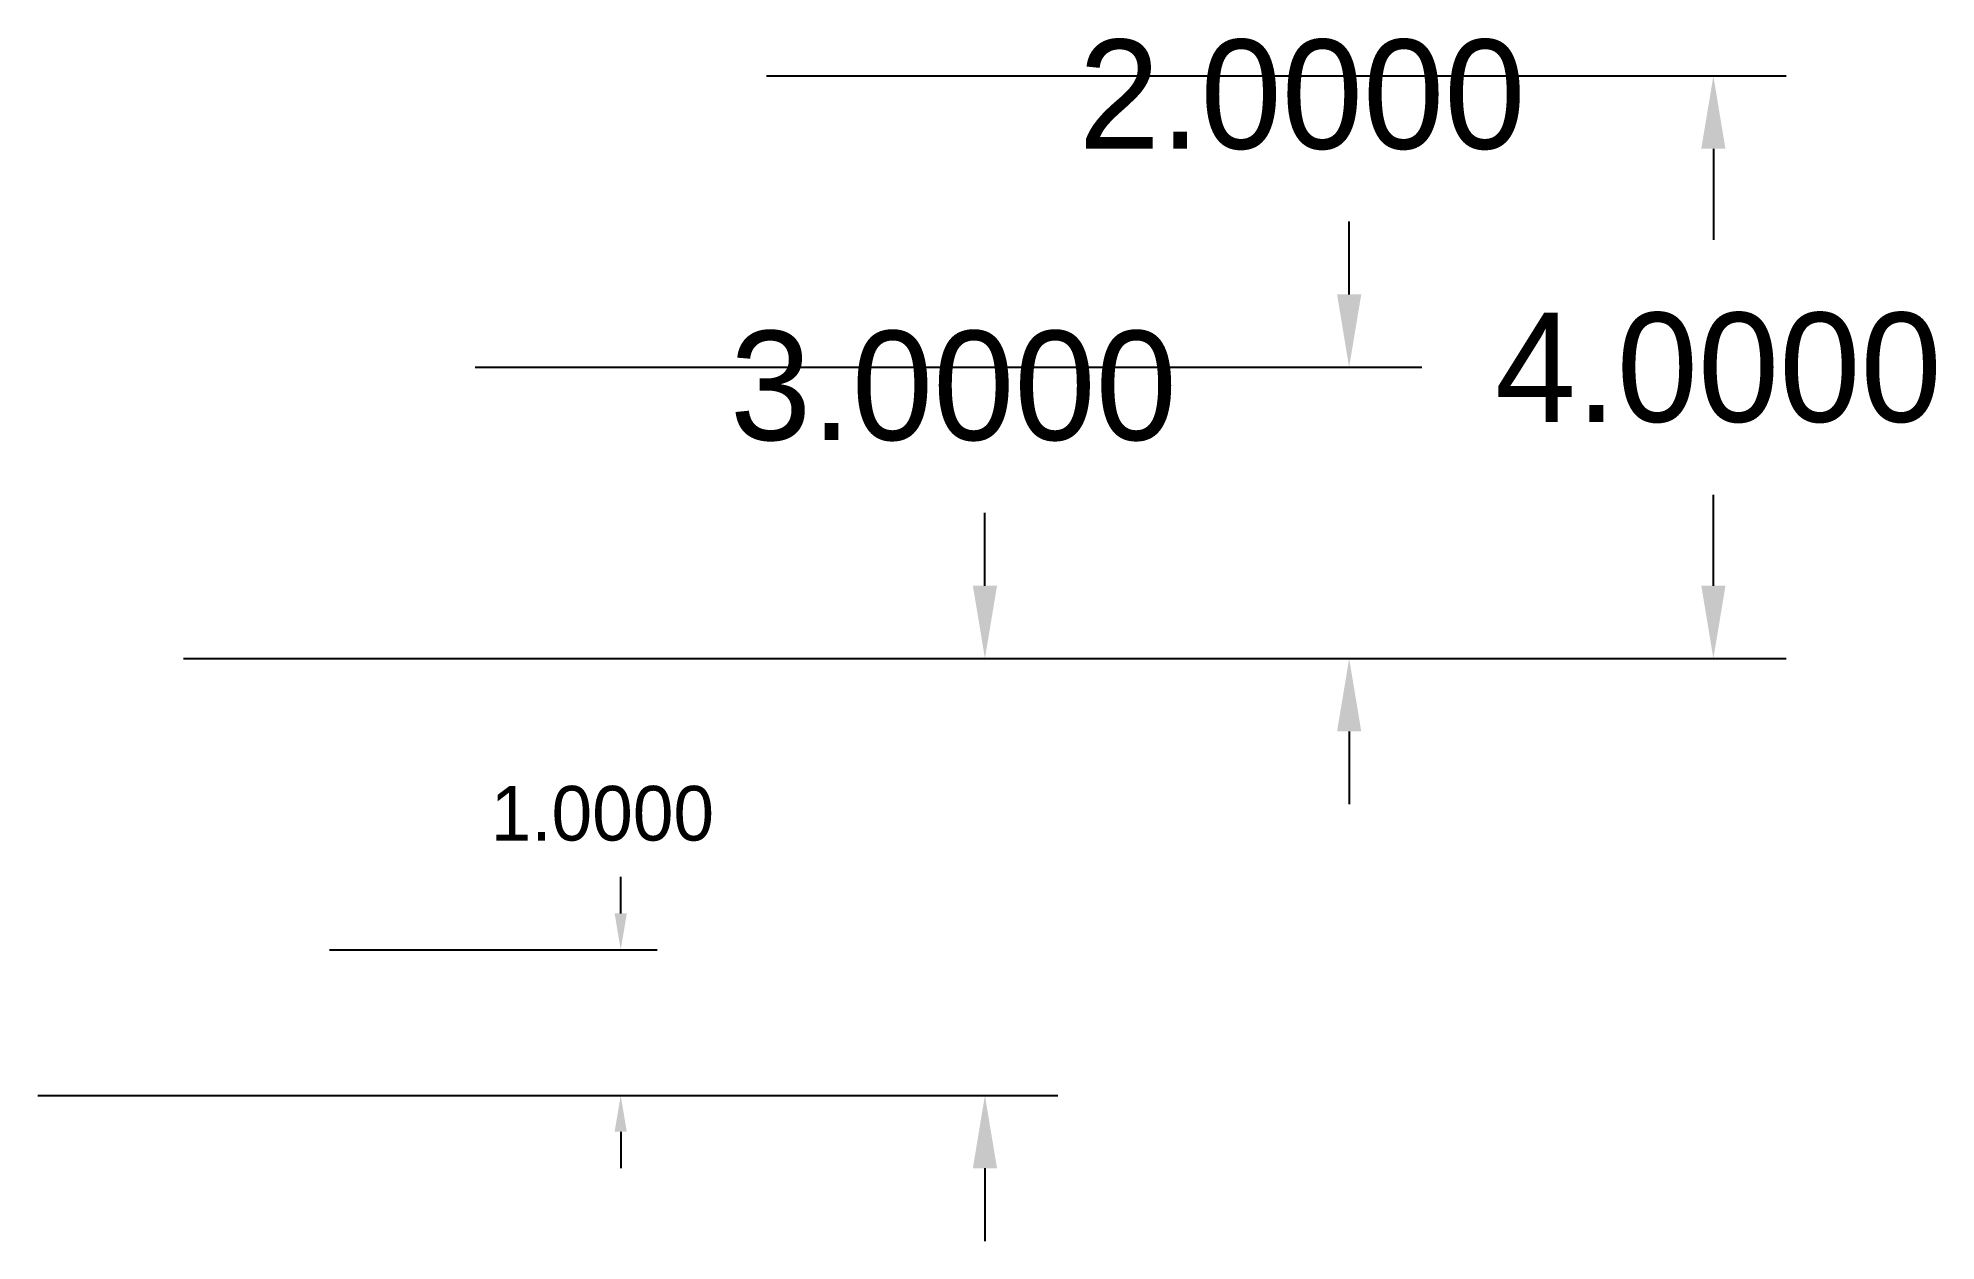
# Model space of a CAD drawing. Extents: x 1 to 14, y 0 to 8.3.
import ezdxf

# ---------------------------------------------------------------- set-up
doc = ezdxf.new("R2010")
doc.units = 0

msp = doc.modelspace()

# ---------------------------------------------------------------- linework, layer by layer
at = {"layer": '', "color": 0}
for p, q in [((6, 8), (13, 8)), ((12.5, 7.5), (12.5, 6.875)), ((10, 6.5), (10, 7)), ((4, 6), (10.5, 6)), ((12.5, 4.5), (12.5, 5.125)), ((7.5, 4.5), (7.5, 5)), ((2, 4), (8, 4)), ((2, 4), (10.5, 4)), ((10.5, 4), (13, 4)), ((10, 3.5), (10, 3)), ((5, 2.25), (5, 2.5)), ((3, 2), (5.25, 2)), ((1, 1), (5.25, 1)), ((5.25, 1), (8, 1)), ((5, 0.75), (5, 0.5)), ((7.5, 0.5), (7.5, 0))]:
    msp.add_line(p, q, dxfattribs=at)
for points in [[(12.583, 7.5), (12.417, 7.5), (12.5, 8)], [(10.083, 6.5), (9.917, 6.5), (10, 6)], [(7.583, 4.5), (7.417, 4.5), (7.5, 4)], [(12.583, 4.5), (12.417, 4.5), (12.5, 4)], [(10.083, 3.5), (9.917, 3.5), (10, 4)], [(5.042, 2.25), (4.958, 2.25), (5, 2)], [(5.042, 0.75), (4.958, 0.75), (5, 1)], [(7.583, 0.5), (7.417, 0.5), (7.5, 1)]]:
    msp.add_solid(points, dxfattribs=at)

# ---------------------------------------------------------------- texts
for s, height, p in [('2.0000', 0.75, (8.143, 7.5)), ('4.0000', 0.75, (11, 5.625)), ('3.0000', 0.75, (5.75, 5.5)), ('1.0000', 0.375, (4.107, 2.75))]:
    msp.add_text(s, height=height, dxfattribs=at).set_placement(p)

doc.saveas('drawing.dxf')
